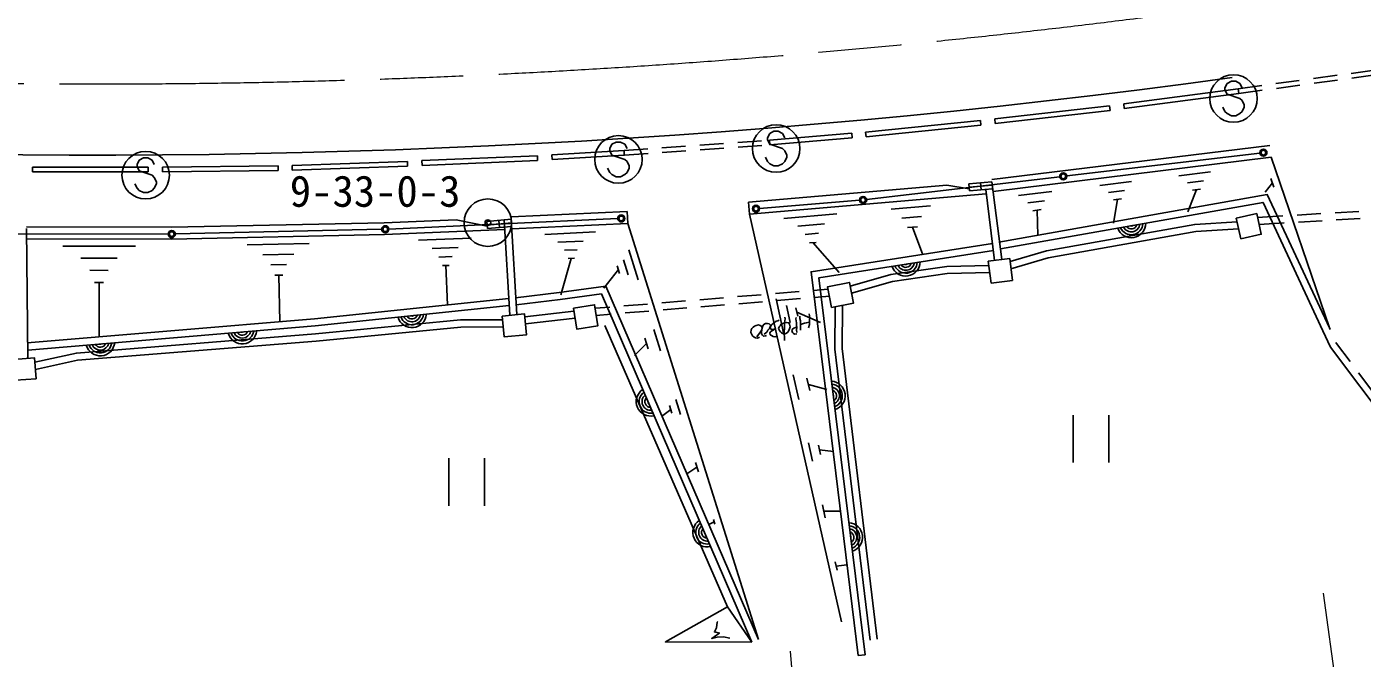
# Model space of a CAD drawing. Units: millimetres at full size, sheet at 1:1000; details may follow other scales. Extents: x 40000 to 680000, y 20000 to 380000.
# Drawn here: x 382040 to 438270, y 247408 to 273973 of the extents above; entities that cross this region are included whole.
import ezdxf
from ezdxf.enums import TextEntityAlignment as Align

# ---------------------------------------------------------------- set-up
doc = ezdxf.new("R2010")
doc.units = ezdxf.units.MM
doc.header["$LTSCALE"] = 1000
doc.linetypes.add('CHAIN', pattern=[18.5, 12, -1.5, 3.5, -1.5])
for name, color, linetype, lineweight in [('M-BGD', 7, 'Continuous', 25), ('M-BMK', 2, 'CHAIN', 13), ('M-BMK-SRVR', 3, 'Continuous', 25), ('M-STR-HTXT', 7, 'Continuous', 13), ('M-STR-STRC', 7, 'Continuous', 25)]:
    doc.layers.add(name, color=color, linetype=linetype, lineweight=lineweight)
doc.styles.add('ＭＳ ゴシック', font='')
doc.styles.get('ＭＳ ゴシック').set_extended_font_data('MS Gothic')

msp = doc.modelspace()

# ---------------------------------------------------------------- linework, layer by layer
at = {"layer": 'M-BGD'}
for p, q in [((434628, 271581), (435619, 271715)), ((436214, 271796), (437205, 271930)), ((436240, 271598), (437231, 271732)), ((437799, 272011), (438790, 272145)), ((437826, 271813), (438817, 271947)), ((428225, 270736), (433043, 271366)), ((428251, 270538), (433069, 271167)), ((433043, 271366), (434034, 271500)), ((433043, 271366), (433069, 271167)), ((433070, 271167), (434060, 271302)), ((434655, 271382), (435646, 271517)), ((422797, 270094), (427625, 270651)), ((427625, 270651), (427648, 270452)), ((428225, 270736), (428251, 270538)), ((417358, 269540), (422189, 270031)), ((422189, 270031), (422210, 269832)), ((422797, 270094), (422820, 269896)), ((422820, 269896), (427648, 270452)), ((413313, 269200), (416774, 269493)), ((416774, 269493), (416791, 269294)), ((417358, 269540), (417379, 269342)), ((417379, 269342), (422210, 269832)), ((407187, 268767), (408184, 268837)), ((408783, 268880), (409780, 268950)), ((410379, 268993), (411376, 269063)), ((410393, 268793), (411390, 268864)), ((411975, 269106), (412972, 269176)), ((411989, 268906), (412986, 268977)), ((413313, 269200), (413328, 269001)), ((413330, 269001), (416791, 269294)), ((434374, 268979), (422667, 267542)), ((393211, 268134), (398069, 268311)), ((398069, 268311), (398076, 268111)), ((398678, 268342), (403540, 268545)), ((398678, 268342), (398686, 268142)), ((398686, 268142), (403549, 268346)), ((403540, 268545), (403549, 268346)), ((404155, 268589), (407187, 268767)), ((404155, 268589), (404167, 268389)), ((404167, 268389), (407198, 268567)), ((407187, 268767), (407198, 268567)), ((407201, 268567), (408198, 268638)), ((408797, 268680), (409794, 268751)), ((434435, 268483), (422729, 267045)), ((436883, 261302), (434435, 268483)), ((382285, 268064), (387156, 268064)), ((382285, 268064), (382285, 267864)), ((382285, 267864), (387156, 267864)), ((387156, 268064), (387156, 267864)), ((387762, 268065), (392621, 268129)), ((387762, 268065), (387764, 267865)), ((387764, 267865), (392624, 267929)), ((392621, 268129), (392624, 267929)), ((393211, 268134), (393218, 267934)), ((393218, 267934), (398076, 268111)), ((430544, 267703), (431873, 267866)), ((421701, 267370), (422678, 267456)), ((421701, 267370), (421727, 267071)), ((421714, 267221), (422691, 267307)), ((421727, 267071), (422704, 267157)), ((422199, 267414), (422225, 267115)), ((422416, 267132), (422789, 264142)), ((422678, 267456), (423087, 264179)), ((427215, 267294), (428554, 267458)), ((430917, 267411), (431581, 267493)), ((431290, 267120), (430927, 266183)), ((431124, 267099), (431456, 267140)), ((434483, 267411), (434186, 267021)), ((434420, 267596), (434547, 267225)), ((412433, 266588), (412476, 266090)), ((422439, 266945), (412476, 266090)), ((423792, 266874), (425197, 267046)), ((424186, 266566), (424888, 266652)), ((427591, 267000), (428260, 267083)), ((427966, 266707), (427789, 265711)), ((427799, 266686), (428134, 266727)), ((402432, 265973), (407326, 266203)), ((402432, 265973), (402437, 265875)), ((407326, 266203), (407349, 265703)), ((412476, 266090), (416341, 248934)), ((413918, 265913), (416152, 266104)), ((418434, 266300), (420090, 266442)), ((418884, 265922), (419712, 265993)), ((424405, 266236), (424756, 266279)), ((424580, 266257), (424603, 265196)), ((434926, 266017), (433858, 265955)), ((436523, 266111), (435525, 266052)), ((438120, 266204), (437122, 266146)), ((382037, 265483), (382087, 260022)), ((400114, 265856), (401431, 265585)), ((401413, 265777), (402437, 265875)), ((401413, 265777), (401441, 265479)), ((401427, 265628), (402446, 265725)), ((401441, 265479), (402455, 265575)), ((401911, 265825), (401939, 265526)), ((402138, 265857), (402375, 261834)), ((402437, 265875), (402674, 261862)), ((402461, 265474), (407349, 265703)), ((407349, 265703), (412849, 248203)), ((414508, 265588), (415626, 265684)), ((419126, 265526), (419540, 265561)), ((419333, 265543), (419772, 264377)), ((434979, 265720), (433924, 265658)), ((436576, 265813), (435578, 265755)), ((438174, 265907), (437175, 265848)), ((391319, 264805), (393934, 264862)), ((398539, 264990), (400749, 265081)), ((403857, 265239), (405981, 265339)), ((404405, 264910), (405467, 264960)), ((414820, 265240), (415378, 265288)), ((414991, 264879), (415271, 264903)), ((415131, 264891), (416243, 263629)), ((383562, 264748), (386616, 264740)), ((391982, 264383), (393289, 264412)), ((399107, 264644), (400212, 264690)), ((399398, 264287), (399951, 264310)), ((404687, 264568), (405218, 264593)), ((407386, 264587), (407783, 263324)), ((384324, 264237), (385851, 264233)), ((384705, 263727), (385468, 263725)), ((392318, 263955), (392972, 263969)), ((399552, 263924), (399828, 263936)), ((399690, 263930), (399751, 262272)), ((404969, 264227), (404526, 262695)), ((404836, 264221), (405102, 264233)), ((406953, 263757), (406335, 262980)), ((406903, 263915), (407002, 263599)), ((407169, 264172), (407368, 263541)), ((384895, 263217), (385276, 263217)), ((385085, 263217), (385094, 260927)), ((392491, 263522), (392818, 263529)), ((392654, 263526), (392695, 261564)), ((412966, 262702), (411969, 262620)), ((414560, 262832), (413564, 262751)), ((415772, 262932), (415158, 262881)), ((415832, 262636), (415212, 262585)), ((406587, 262179), (405973, 262129)), ((408182, 262310), (407185, 262228)), ((409776, 262440), (408780, 262359)), ((409830, 262144), (408833, 262062)), ((411371, 262571), (410374, 262489)), ((411424, 262274), (410428, 262193)), ((413019, 262405), (412022, 262323)), ((413908, 261097), (413587, 262524)), ((414614, 262536), (413617, 262454)), ((414185, 261534), (414024, 262248)), ((414501, 261793), (414421, 262150)), ((403012, 261768), (405081, 262004)), ((403040, 261469), (405128, 261708)), ((406640, 261883), (406020, 261832)), ((408235, 262013), (407238, 261932)), ((414461, 261971), (415464, 261528)), ((408439, 261235), (408722, 260334)), ((436912, 261240), (436883, 261302)), ((408130, 260643), (407627, 260145)), ((408060, 260868), (408201, 260418)), ((437185, 260644), (437162, 260694)), ((437755, 259890), (437185, 260644)), ((414542, 258286), (414305, 259335)), ((438720, 258614), (438117, 259412)), ((415007, 258666), (414889, 259191)), ((414948, 258928), (415726, 258716)), ((409366, 258286), (409561, 257666)), ((409153, 257879), (408772, 257574)), ((409104, 258034), (409202, 257724)), ((426099, 257637), (426099, 255637)), ((427599, 257637), (427599, 255637)), ((415123, 255705), (414950, 256474)), ((415464, 255984), (415378, 256369)), ((415421, 256177), (416007, 256099)), ((399814, 255821), (399814, 253821)), ((401314, 255821), (401314, 253821)), ((410258, 255448), (409831, 255169)), ((410197, 255643), (410319, 255253)), ((415660, 253321), (415537, 253866)), ((415599, 253594), (416297, 253589)), ((410980, 253151), (410759, 253032)), ((410950, 253246), (411010, 253055)), ((416159, 251109), (416078, 251465)), ((416118, 251287), (416571, 251336)), ((417338, 247559), (417040, 247523))]:
    msp.add_line(p, q, dxfattribs=at)
for points in [[(421720, 267150), (420785, 267305), (412433, 266588)], [(436883, 261304), (434271, 266916), (422968, 264917)], [(423032, 264624), (434096, 266580), (436611, 261177)], [(382037, 265552), (388134, 265536), (397085, 265730), (400114, 265856)], [(382041, 265051), (388138, 265036), (397101, 265230), (402163, 265440)], [(423440, 264098), (424974, 264542), (431219, 265655), (432997, 265772)], [(423478, 263796), (425042, 264250), (431255, 265357), (433062, 265475)], [(422701, 264852), (415060, 263669), (417040, 247523)], [(417338, 247559), (415394, 263417), (422738, 264554)], [(416710, 263061), (418426, 263545), (420772, 263889), (422545, 263934)], [(416770, 262766), (418489, 263251), (420798, 263589), (422582, 263634)], [(412849, 248203), (406418, 263061), (404460, 262792), (402617, 262571)], [(402650, 262273), (404498, 262494), (406233, 262733), (412573, 248084)], [(402334, 262542), (394158, 261688), (382060, 260671)], [(382084, 260372), (394187, 261389), (402351, 262243)], [(417546, 248175), (416070, 260416), (416082, 262190)], [(417844, 248211), (416370, 260433), (416382, 262251)], [(382385, 259862), (384135, 260243), (394197, 261052), (400302, 261639), (402068, 261646)], [(382406, 259559), (384179, 259946), (394224, 260753), (400317, 261339), (402097, 261346)], [(406373, 261412), (411544, 249571), (412573, 248084)], [(436611, 261177), (436926, 260490), (439445, 257157)], [(412573, 248084), (408934, 248093), (411544, 249571)]]:
    msp.add_lwpolyline(points, dxfattribs=at)
for points in [[(433156, 265051), (432964, 265920), (433824, 266111), (434016, 265241)], [(422638, 263188), (422523, 264108), (423425, 264222), (423540, 263301)], [(415928, 262159), (415753, 263030), (416679, 263217), (416854, 262346)], [(405059, 262140), (405199, 261255), (406088, 261396), (405949, 262280)], [(402053, 261803), (402137, 260929), (403083, 261019), (403000, 261893)], [(382435, 259161), (381567, 259100), (381505, 259981), (382372, 260042)]]:
    msp.add_lwpolyline(points, close=True, dxfattribs=at)
for centre, radius, start, end in [((428545, 265710), 610, 200.4163, 359.6386), ((428545, 265710), 488, 203.0544, 357.0005), ((428545, 265710), 366, 207.5179, 352.537), ((428545, 265710), 244, 216.8237, 343.2312), ((428545, 265710), 122, 254.4018, 305.6531), ((419049, 264094), 610, 199.19, 358.4123), ((419049, 264094), 488, 201.8282, 355.7742), ((419049, 264094), 366, 206.2916, 351.3108), ((419049, 264094), 244, 215.5975, 342.0049), ((419049, 264094), 122, 253.1756, 304.4268), ((398258, 261925), 610, 196.3586, 355.5809), ((398258, 261925), 488, 198.9967, 352.9427), ((398258, 261925), 366, 203.4601, 348.4793), ((398258, 261925), 244, 212.766, 339.1734), ((398258, 261925), 122, 250.3441, 301.5953), ((391115, 261241), 610, 195.1926, 354.4149), ((391115, 261241), 488, 197.8308, 351.7768), ((391115, 261241), 366, 202.2942, 347.3134), ((391115, 261241), 244, 211.6001, 338.0075), ((391115, 261241), 122, 249.1782, 300.4294), ((385137, 260739), 610, 195.1926, 354.4149), ((385137, 260739), 488, 197.8308, 351.7768), ((385137, 260739), 366, 202.2942, 347.3134), ((385137, 260739), 244, 211.6001, 338.0075), ((385137, 260739), 122, 249.1782, 300.4294), ((408312, 258205), 610, 123.7941, 283.0163), ((415891, 258452), 610, 287.3796, 86.6019), ((415891, 258452), 488, 290.0177, 83.9638), ((415891, 258452), 366, 294.4812, 79.5003), ((415891, 258452), 244, 303.787, 70.1944), ((408312, 258205), 488, 126.4322, 280.3782), ((408312, 258205), 366, 130.8956, 275.9148), ((408312, 258205), 244, 140.2015, 266.6089), ((408312, 258205), 122, 177.7796, 229.0308), ((415891, 258452), 122, 341.3651, 32.6163), ((410696, 252699), 610, 123.7941, 283.0163), ((410696, 252699), 488, 126.4322, 280.3782), ((416622, 252497), 610, 287.3796, 86.6019), ((410696, 252699), 366, 130.8956, 275.9148), ((410696, 252699), 244, 140.2015, 266.6089), ((410696, 252699), 122, 177.7796, 229.0308), ((416622, 252497), 488, 290.0177, 83.9638), ((416622, 252497), 366, 294.4812, 79.5003), ((416622, 252497), 244, 303.787, 70.1944), ((416622, 252497), 122, 341.3651, 32.6163)]:
    msp.add_arc(centre, radius, start, end, dxfattribs=at)
at = {"layer": 'M-BMK'}
msp.add_arc((384886, 621566), 350000, 251.58911, 277.79874, dxfattribs=at)
at = {"layer": 'M-BMK-SRVR'}
for radius in [1000, 120]:
    msp.add_circle((401456, 265731), radius, dxfattribs=at)
at = {"layer": 'M-STR-HTXT'}
for p, q in [((438135, 239255), (436643, 250153)), ((415063, 236747), (414203, 247713))]:
    msp.add_line(p, q, dxfattribs=at)
at = {"layer": 'M-STR-STRC'}
for p, q in [((432576, 271591), (432485, 271409)), ((432758, 271682), (432576, 271591)), ((432939, 271682), (432758, 271682)), ((433121, 271591), (432939, 271682)), ((433212, 271409), (433121, 271591)), ((432485, 271409), (432485, 271319)), ((432485, 271319), (432576, 271137)), ((432576, 271137), (433121, 270955)), ((432485, 270409), (432394, 270591)), ((433121, 270955), (433212, 270864)), ((433212, 270864), (433303, 270682)), ((433303, 270591), (433212, 270409)), ((433303, 270682), (433303, 270591)), ((432576, 270319), (432485, 270409)), ((432758, 270228), (432576, 270319)), ((432939, 270228), (432758, 270228)), ((433121, 270319), (432939, 270228)), ((433212, 270409), (433121, 270319)), ((413320, 269486), (413229, 269304)), ((413502, 269577), (413320, 269486)), ((413684, 269577), (413502, 269577)), ((413866, 269486), (413684, 269577)), ((413956, 269304), (413866, 269486)), ((406681, 269028), (406590, 268846)), ((406590, 268846), (406590, 268755)), ((406862, 269119), (406681, 269028)), ((407044, 269119), (406862, 269119)), ((407226, 269028), (407044, 269119)), ((407317, 268846), (407226, 269028)), ((413229, 269304), (413229, 269213)), ((413229, 269213), (413320, 269032)), ((413320, 269032), (413866, 268850)), ((413866, 268850), (413956, 268759)), ((386776, 268364), (386685, 268182)), ((386958, 268455), (386776, 268364)), ((387140, 268455), (386958, 268455)), ((387321, 268364), (387140, 268455)), ((387412, 268182), (387321, 268364)), ((406590, 268755), (406681, 268574)), ((406681, 268574), (407226, 268392)), ((407226, 268392), (407317, 268301)), ((407317, 268301), (407408, 268119)), ((413229, 268304), (413138, 268486)), ((413320, 268213), (413229, 268304)), ((413502, 268123), (413320, 268213)), ((413866, 268213), (413684, 268123)), ((413956, 268304), (413866, 268213)), ((413956, 268759), (414047, 268577)), ((414047, 268486), (413956, 268304)), ((414047, 268577), (414047, 268486)), ((433957, 268658), (425829, 267697)), ((386685, 268182), (386685, 268091)), ((386685, 268091), (386776, 267909)), ((386776, 267909), (387321, 267728)), ((387321, 267728), (387412, 267637)), ((406590, 267846), (406499, 268028)), ((406681, 267755), (406590, 267846)), ((406862, 267664), (406681, 267755)), ((407044, 267664), (406862, 267664)), ((407226, 267755), (407044, 267664)), ((407317, 267846), (407226, 267755)), ((407408, 268028), (407317, 267846)), ((407408, 268119), (407408, 268028)), ((413684, 268123), (413502, 268123)), ((425531, 267662), (417403, 266701)), ((386685, 267182), (386594, 267364)), ((386776, 267091), (386685, 267182)), ((386958, 267000), (386776, 267091)), ((387321, 267091), (387140, 267000)), ((387412, 267182), (387321, 267091)), ((387412, 267637), (387503, 267455)), ((387503, 267364), (387412, 267182)), ((387503, 267455), (387503, 267364)), ((387140, 267000), (386958, 267000)), ((417105, 266671), (412894, 266330)), ((388299, 265256), (396983, 265452)), ((397283, 265462), (406920, 265903)), ((380288, 265256), (387999, 265253))]:
    msp.add_line(p, q, dxfattribs=at)
for points in [[(413095, 261037), (413194, 261125), (413246, 261210), (413311, 261284), (413341, 261344), (413348, 261425), (413298, 261469), (413227, 261487), (413146, 261493), (413067, 261453), (413036, 261393), (413007, 261310), (412990, 261216), (412972, 261145), (412978, 261052), (413017, 260997), (413066, 260954), (413146, 260971), (413180, 260985)], [(413634, 260957), (413543, 260928), (413473, 260946), (413400, 260988), (413340, 261019), (413323, 261099), (413366, 261148), (413432, 261199), (413511, 261239), (413579, 261267), (413499, 261250), (413406, 261244), (413346, 261275), (413352, 261356), (413394, 261429), (413471, 261492), (413526, 261530), (413592, 261581), (413660, 261609), (413717, 261624)], [(414025, 261529), (414119, 261512), (414158, 261457), (414176, 261354), (414159, 261260), (414129, 261200), (414087, 261127), (414032, 261089), (413976, 261050), (413895, 261056), (413822, 261098), (413773, 261141), (413734, 261196), (413694, 261275), (413713, 261346), (413756, 261395), (413810, 261457), (413865, 261495), (413956, 261524), (414048, 261531), (414119, 261512), (414169, 261469)], [(413949, 260770), (413938, 260931), (413930, 261047), (413933, 261175), (413939, 261256), (413942, 261384), (413945, 261512), (413962, 261606), (413968, 261688), (413964, 261757)], [(414460, 261106), (414452, 261221), (414457, 261326), (414451, 261418), (414444, 261511), (414438, 261603), (414421, 261683), (414429, 261742)], [(414615, 261209), (414618, 261337), (414612, 261429), (414618, 261511), (414612, 261603), (414594, 261707), (414587, 261799)], [(414976, 261547), (414862, 261516), (414782, 261499), (414702, 261482), (414634, 261454), (414612, 261429)], [(414957, 261302), (414994, 261443), (414999, 261548), (415003, 261653), (415010, 261735), (414993, 261815), (414976, 261895)], [(412778, 260923), (412852, 261032), (412906, 261094), (412958, 261179), (412989, 261239), (413007, 261310), (412979, 261377), (412919, 261408), (412848, 261427), (412745, 261408), (412677, 261380), (412622, 261342), (412568, 261280), (412537, 261220), (412533, 261115), (412562, 261024), (412601, 260969), (412662, 260915), (412722, 260884), (412804, 260878), (412895, 260908)], [(414463, 261060), (414383, 261043), (414323, 261073), (414274, 261116), (414257, 261197), (414287, 261257), (414343, 261295), (414411, 261323), (414444, 261337)], [(411648, 248260), (411378, 248309), (411113, 248291), (410882, 248242), (411042, 248353), (411201, 248464), (410997, 248517), (411086, 248690), (411103, 248924), (411134, 248960)]]:
    msp.add_lwpolyline(points, dxfattribs=at)
for centre, radius in [((432848, 270955), 1000), ((406953, 268392), 1000), ((413593, 268850), 1000), ((434106, 268675), 150), ((434106, 268675), 120), ((434106, 268675), 100), ((387049, 267728), 1000), ((425680, 267679), 150), ((425680, 267679), 120), ((425680, 267679), 100), ((417255, 266683), 150), ((417255, 266683), 120), ((417255, 266683), 100), ((407070, 265910), 150), ((407070, 265910), 120), ((407070, 265910), 100), ((412744, 266318), 150), ((412744, 266318), 120), ((412744, 266318), 100), ((388149, 265252), 150), ((397133, 265455), 150), ((397133, 265455), 120), ((397133, 265455), 100), ((388149, 265252), 120), ((388149, 265252), 100)]:
    msp.add_circle(centre, radius, dxfattribs=at)
msp.add_arc((384897, 621842), 353272, 257.41173, 277.79085, dxfattribs=at)

# ---------------------------------------------------------------- texts
at = {"layer": 'M-BMK-SRVR', "style": 'ＭＳ ゴシック'}
msp.add_text('9-33-0-3', height=1320, dxfattribs=at).set_placement((393117, 266003), align=Align.BOTTOM_LEFT)

doc.saveas('drawing.dxf')
